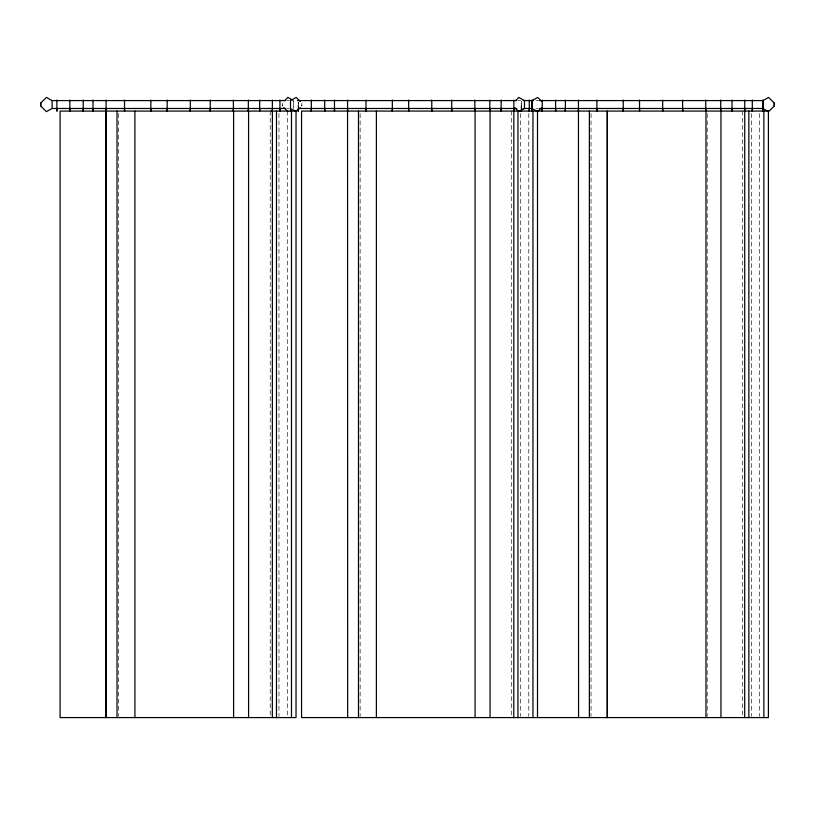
<?xml version="1.0" encoding="UTF-8"?>
<svg xmlns="http://www.w3.org/2000/svg" width="815" height="815" viewBox="0 0 815 815"><rect width="100%" height="100%" fill="white"/><g stroke="black" fill="none" stroke-linecap="round" stroke-linejoin="round"><path stroke-width="0.61" stroke-dasharray="4.08 3.06" d="M298.372 102.272L298.372 104.463L298.372 102.17M521.396 101.172L521.396 104.463L521.396 102.17M286.717 100.581L289.254 100.581M518.045 100.581L520.581 100.581M535.893 100.581L538.43 100.581M286.717 108.477L289.254 108.477M535.893 108.477L538.43 108.477M293.573 108.477L293.573 100.581L293.583 106.969M759.672 113.621L759.672 716.303M751.338 113.621L751.338 716.303M742.597 111.074L742.597 716.303M707.206 113.621L707.206 716.303M591.028 113.621L591.028 716.303M528.772 113.621L528.772 716.303M520.439 113.621L520.439 716.303M511.698 111.074L511.698 716.303M360.128 113.621L360.128 716.303M287.298 111.074L287.298 716.303M278.964 113.621L278.964 716.303M270.223 111.074L270.223 716.303M118.654 113.621L118.654 716.303M282.224 103.047L282.224 106.011L282.224 103.047M301.876 103.047L301.876 106.011L301.876 103.047"/><path stroke-width="1.22" d="M285.444 100.581L52.099 100.581L46.424 97.423L40.75 103.047L40.75 104.524L40.75 106.011L46.424 111.635L52.099 108.477L285.444 108.477M52.099 100.581L52.099 108.477M56.897 108.965L56.897 111.064L56.897 100.072M69.835 108.965L69.835 111.064L69.835 100.072M83.222 108.965L83.222 111.064L83.222 100.072M93.022 108.965L93.012 111.064L93.012 100.072M106.082 111.064L106.082 108.965M106.082 100.072L106.184 717.577M124.532 108.965L124.532 111.064L124.532 100.072M150.857 108.965L150.857 111.064L150.857 100.072M167.167 108.965L167.167 111.064L167.167 100.072M190.292 108.965L190.292 111.064L190.292 100.072M210.25 108.965L210.239 111.064L210.239 100.072M233.375 108.965L233.375 111.064L233.375 100.072M248.341 108.965L248.341 111.064L248.341 100.072M259.679 108.965L259.669 111.064L259.669 100.072M272.373 111.064L272.373 108.965M272.373 100.072L272.322 717.577M279.922 108.965L279.922 111.064L279.922 100.072M290.507 100.072L290.507 111.064M298.372 108.965L298.372 111.064L298.372 105.563M311.31 108.965L311.31 111.064L311.31 100.072M324.696 108.965L324.696 111.064L324.696 100.072M334.496 108.965L334.486 111.064L334.486 100.072M347.557 111.064L347.557 108.965M347.557 100.072L347.659 717.577M366.006 108.965L366.006 111.064L366.006 100.072M392.331 108.965L392.331 111.064L392.331 100.072M408.641 108.965L408.641 111.064L408.641 100.072M431.767 108.965L431.767 111.064L431.767 100.072M451.724 108.965L451.714 111.064L451.714 100.072M474.85 108.965L474.85 111.064L474.85 100.072M489.815 108.965L489.815 111.064L489.815 100.072M501.154 108.965L501.144 111.064L501.144 100.072M513.847 111.064L513.847 108.965M513.847 100.072L513.796 717.577M529.271 108.965L529.271 111.064L529.271 100.072M531.991 108.965L531.981 111.064L531.981 100.072M542.209 108.965L542.209 111.064L542.209 100.072M555.596 108.965L555.596 111.064L555.596 100.072M565.386 108.965L565.386 111.064L565.386 100.072M578.456 111.064L578.456 108.965M578.456 100.072L578.558 717.577M596.906 108.965L596.906 111.064L596.906 100.072M623.231 108.965L623.231 111.064L623.231 100.072M639.541 108.965L639.531 111.064L639.531 100.072M662.666 108.965L662.666 111.064L662.666 100.072M682.613 108.965L682.613 111.064L682.613 100.072M705.749 108.965L705.749 111.064L705.749 100.072M720.715 108.965L720.715 111.064L720.715 100.072M732.053 108.965L732.043 111.064L732.043 100.072M744.747 111.064L744.747 108.965M744.747 100.072L744.696 717.577M752.296 108.965L752.296 111.064L752.296 100.072M762.891 108.965L762.881 111.064L762.881 100.072M762.891 100.581L762.891 108.477L768.565 111.635L774.25 106.011L774.25 103.047L768.565 97.423L762.891 100.581L539.693 100.581M774.25 103.047L774.25 106.011M40.75 106.011L40.75 103.047M284.659 100.632L287.899 97.423L292.636 100.051M300.256 107.621L296.202 111.635L291.464 108.996M515.559 100.632L518.798 97.423L524.473 100.581L524.473 108.477L519.746 111.105M541.731 107.621L537.676 111.635L531.991 108.477L523.118 108.477M291.464 100.051L296.202 97.423L300.256 101.437M297.383 100.581L516.781 100.581M523.118 100.581L533.356 100.581M298.647 108.477L516.781 108.477M539.693 108.477L762.891 108.477M541.731 101.437L537.676 97.423L531.991 100.581L531.991 108.477M514.744 107.621L518.798 111.635M283.844 107.621L287.899 111.635M763.859 111.074L763.859 717.577M748.853 111.074L748.853 717.577M720.959 111.074L720.949 717.577M705.973 111.074L705.973 717.577M589.377 111.074L589.377 717.577M537.503 111.074L537.503 717.577M532.959 111.074L532.959 717.577M521.396 105.563L521.396 111.064M517.953 111.074L517.953 717.577M490.049 111.074L490.06 717.577M475.074 111.074L475.074 717.577M376.387 111.074L376.377 717.577M358.488 111.074L358.488 717.577M291.485 111.074L291.485 717.577M276.479 111.074L276.479 717.577M248.575 111.074L248.585 717.577M233.599 111.074L233.599 717.577M134.903 111.074L134.913 717.577M117.014 111.074L117.014 717.577M105.756 111.074L105.756 717.577M296.028 111.074L60.096 111.074L60.096 717.577L296.028 717.577L296.028 111.074M768.402 111.074L301.57 111.074L301.57 717.577L768.402 717.577L768.402 111.074M607.287 717.577L607.287 111.074L607.277 717.577"/></g></svg>
